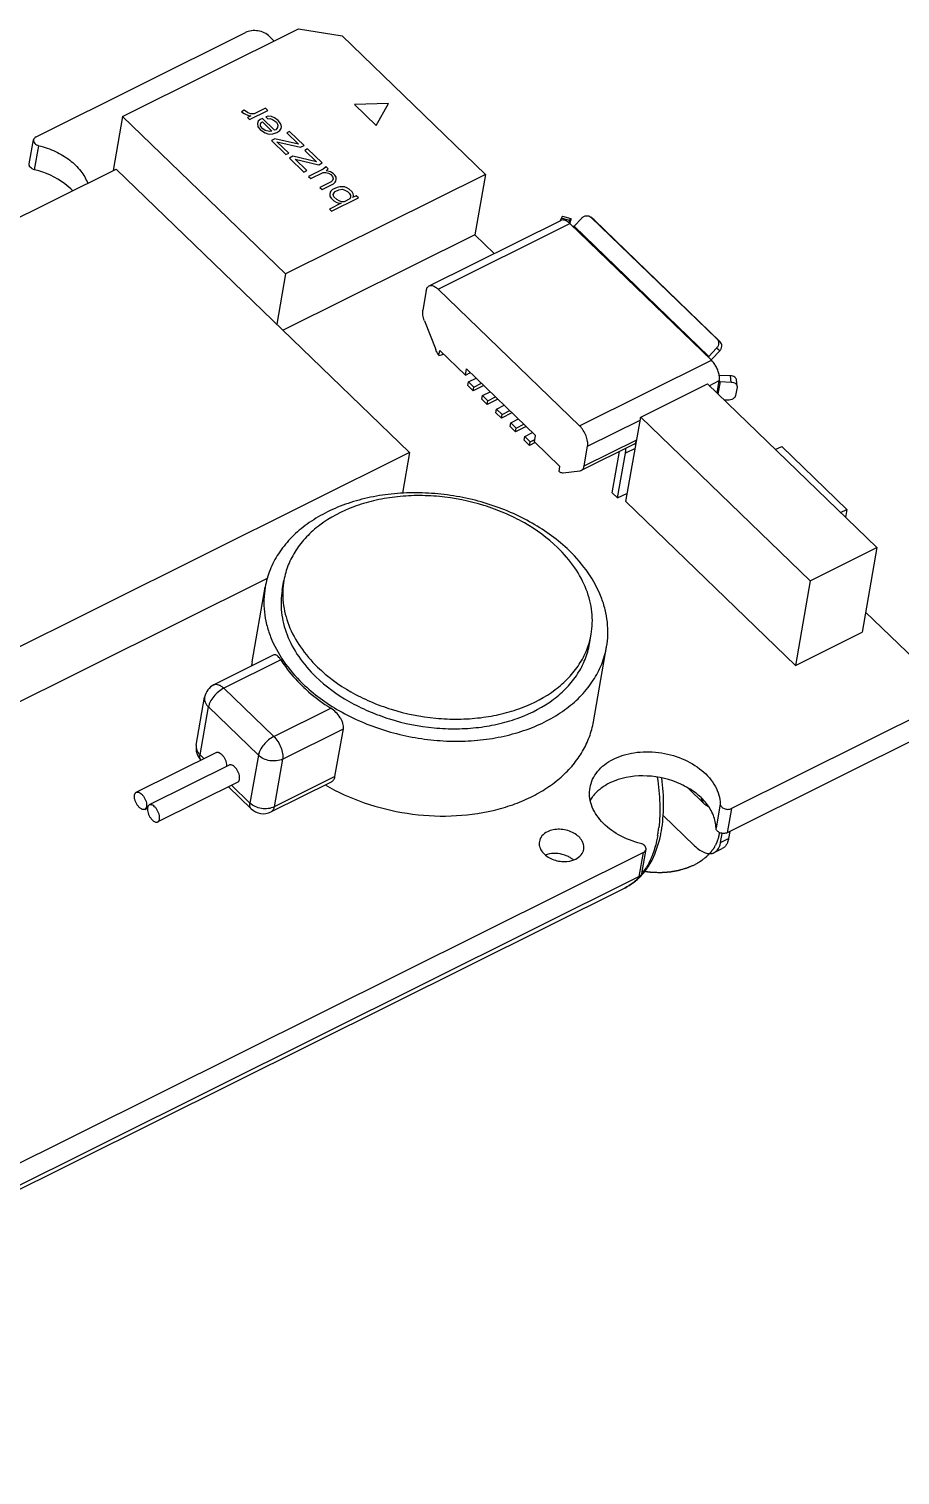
# Model space of a CAD drawing. Extents: x 0 to 297, y 0 to 210.
# Drawn here: x 262 to 279.59, y 71.21 to 100.44 of the extents above; entities that cross this region are included whole.
import ezdxf

# ---------------------------------------------------------------- set-up
doc = ezdxf.new("R2010")
doc.units = 0
doc.header["$LTSCALE"] = 16.335
doc.layers.get('0').update_dxf_attribs({"linetype": 'CONTINUOUS'})
doc.layers.add('02___PRT_ALL_AXES', color=7, linetype='CONTINUOUS')
doc.layers.add('06___PRT_ALL_SURFS', color=7, linetype='CONTINUOUS')

msp = doc.modelspace()

# ---------------------------------------------------------------- linework, layer by layer
at = {"color": 7, "linetype": 'CONTINUOUS'}
for p, q in [((262.139, 98.256), (266.367, 100.363)), ((263.886, 98.665), (267.44, 100.436)), ((266.856, 100.285), (266.951, 100.192)), ((267.44, 100.436), (268.32, 100.296)), ((268.32, 100.296), (271.217, 97.496)), ((263.886, 98.665), (263.695, 97.573)), ((267.178, 95.484), (263.886, 98.665)), ((262.003, 97.708), (262.089, 98.196)), ((262.111, 97.589), (262.196, 98.077)), ((249.218, 90.36), (263.759, 97.605)), ((263.759, 97.605), (269.684, 91.878)), ((271.217, 97.496), (267.178, 95.484)), ((271.217, 97.496), (271.004, 96.276)), ((270.079, 95.242), (272.739, 96.568)), ((270.258, 95.18), (272.918, 96.505)), ((272.729, 96.563), (272.75, 96.613)), ((272.917, 96.565), (272.75, 96.613)), ((272.771, 96.65), (272.939, 96.602)), ((272.917, 96.565), (272.899, 96.522)), ((275.78, 93.74), (272.918, 96.505)), ((272.926, 96.497), (272.937, 96.56)), ((273.162, 96.615), (273.005, 96.45)), ((273.005, 96.45), (275.727, 93.82)), ((273.343, 96.635), (273.346, 96.632)), ((273.343, 96.634), (273.407, 96.577)), ((273.41, 96.575), (273.346, 96.632)), ((275.892, 94.172), (273.346, 96.632)), ((273.41, 96.575), (273.407, 96.577)), ((273.41, 96.575), (275.956, 94.114)), ((271.004, 96.276), (267.13, 94.347)), ((271.004, 96.276), (271.395, 95.898)), ((267.178, 95.484), (267.001, 94.472)), ((270.022, 95.151), (269.952, 94.753)), ((273.119, 92.414), (270.258, 95.18)), ((269.983, 94.54), (270.211, 93.958)), ((275.892, 94.172), (275.956, 94.114)), ((270.277, 93.834), (270.296, 93.939)), ((270.81, 93.442), (270.296, 93.939)), ((275.727, 93.82), (275.883, 93.985)), ((275.947, 93.928), (275.79, 93.763)), ((275.947, 93.928), (275.883, 93.985)), ((270.81, 93.442), (270.832, 93.569)), ((272.228, 92.22), (270.832, 93.569)), ((273.119, 92.414), (275.78, 93.74)), ((270.81, 93.442), (270.912, 93.492)), ((270.858, 93.23), (270.871, 93.304)), ((270.968, 93.124), (270.858, 93.23)), ((270.871, 93.304), (271.027, 93.381)), ((270.98, 93.198), (270.871, 93.304)), ((271.182, 93.231), (270.968, 93.124)), ((270.98, 93.198), (271.136, 93.275)), ((274.352, 92.592), (275.698, 93.263)), ((275.698, 93.263), (279.122, 89.954)), ((275.735, 93.227), (275.939, 93.329)), ((275.894, 93.073), (275.939, 93.329)), ((275.954, 93.309), (275.91, 93.058)), ((276.165, 93.426), (275.942, 93.434)), ((275.954, 93.309), (276.178, 93.301)), ((276.178, 93.301), (276.165, 93.426)), ((276.3, 93.216), (276.288, 93.342)), ((270.968, 93.124), (270.98, 93.198)), ((271.143, 92.955), (271.156, 93.028)), ((271.253, 92.849), (271.143, 92.955)), ((271.156, 93.028), (271.312, 93.105)), ((271.266, 92.922), (271.156, 93.028)), ((271.467, 92.955), (271.253, 92.849)), ((271.266, 92.922), (271.422, 92.999)), ((276.114, 92.935), (276.035, 92.937)), ((276.299, 93.198), (276.269, 93.027)), ((271.253, 92.849), (271.266, 92.922)), ((271.429, 92.679), (271.441, 92.752)), ((271.538, 92.573), (271.429, 92.679)), ((271.441, 92.752), (271.597, 92.83)), ((271.551, 92.646), (271.441, 92.752)), ((271.752, 92.68), (271.538, 92.573)), ((271.538, 92.573), (271.551, 92.646)), ((271.551, 92.646), (271.707, 92.724)), ((271.714, 92.403), (271.727, 92.476)), ((271.824, 92.297), (271.714, 92.403)), ((271.727, 92.476), (271.882, 92.554)), ((271.836, 92.37), (271.727, 92.476)), ((272.038, 92.404), (271.824, 92.297)), ((271.824, 92.297), (271.836, 92.37)), ((271.836, 92.37), (271.992, 92.448)), ((273.278, 92.004), (274.341, 92.533)), ((274.053, 90.884), (274.352, 92.592)), ((274.352, 92.592), (277.775, 89.283)), ((271.999, 92.127), (272.012, 92.201)), ((272.109, 92.021), (271.999, 92.127)), ((272.012, 92.201), (272.168, 92.278)), ((272.122, 92.095), (272.012, 92.201)), ((272.109, 92.021), (272.122, 92.095)), ((272.222, 92.078), (272.109, 92.021)), ((272.122, 92.095), (272.214, 92.141)), ((272.206, 92.093), (272.228, 92.22)), ((272.721, 91.596), (272.206, 92.093)), ((273.209, 91.605), (274.272, 92.135)), ((269.684, 91.878), (255.143, 84.634)), ((269.684, 91.878), (269.54, 91.055)), ((274.22, 92.046), (273.152, 91.514)), ((273.209, 91.605), (273.278, 92.004)), ((273.777, 91.065), (273.922, 91.898)), ((273.886, 90.959), (274.044, 91.862)), ((274.241, 91.96), (274.044, 91.862)), ((277.071, 91.936), (277.2, 92.001)), ((277.2, 92.001), (278.517, 90.728)), ((272.702, 91.49), (272.721, 91.596)), ((272.787, 91.469), (273.123, 91.506)), ((273.886, 90.959), (273.777, 91.065)), ((273.886, 90.959), (274.083, 91.057)), ((277.476, 87.576), (274.053, 90.884)), ((278.388, 90.664), (278.517, 90.728)), ((278.517, 90.728), (278.489, 90.566)), ((277.775, 89.283), (279.122, 89.954)), ((279.122, 89.954), (278.823, 88.246)), ((266.809, 89.332), (254.93, 83.414)), ((277.775, 89.283), (277.476, 87.576)), ((278.894, 88.651), (280.463, 87.135)), ((277.476, 87.576), (278.823, 88.246)), ((266.945, 87.786), (265.733, 87.183)), ((267.081, 87.686), (265.932, 87.113)), ((265.932, 87.113), (266.941, 86.138)), ((265.375, 85.964), (265.544, 86.93)), ((265.451, 85.769), (265.62, 86.735)), ((265.62, 86.735), (266.629, 85.76)), ((266.941, 86.138), (268.091, 86.71)), ((280.413, 86.789), (276.185, 84.682)), ((267.118, 85.682), (268.346, 86.294)), ((268.177, 85.328), (268.346, 86.294)), ((280.327, 86.301), (276.099, 84.194)), ((265.531, 85.692), (265.451, 85.769)), ((266.629, 85.76), (266.46, 84.794)), ((267.118, 85.682), (266.949, 84.716)), ((266.486, 84.676), (266.025, 85.122)), ((266.46, 84.794), (266.088, 85.153)), ((268.097, 85.218), (266.885, 84.615)), ((268.177, 85.328), (266.949, 84.716)), ((275.296, 85.105), (275.646, 84.767)), ((275.958, 84.777), (275.873, 84.289)), ((274.806, 84.543), (275.44, 83.93)), ((276.185, 84.682), (276.099, 84.194)), ((275.965, 83.994), (275.997, 84.181)), ((276.152, 84.22), (276.126, 84.074)), ((275.838, 83.791), (275.999, 83.872)), ((275.965, 83.994), (276.126, 84.074)), ((274.408, 83.797), (236.601, 64.96)), ((274.323, 83.309), (274.408, 83.797)), ((274.373, 83.37), (274.459, 83.858)), ((274.323, 83.309), (236.516, 64.472))]:
    msp.add_line(p, q, dxfattribs=at)
at = {"color": 40, "linetype": 'CONTINUOUS'}
for p, q in [((266.346, 98.793), (266.289, 98.764)), ((266.412, 98.745), (266.346, 98.793)), ((266.453, 98.605), (266.82, 98.788)), ((266.774, 98.832), (266.545, 98.718)), ((266.82, 98.788), (266.774, 98.832)), ((269.257, 98.93), (268.571, 98.91)), ((268.571, 98.91), (269.01, 98.486)), ((269.01, 98.486), (269.257, 98.93)), ((266.289, 98.764), (266.346, 98.726)), ((266.346, 98.726), (266.385, 98.705)), ((266.385, 98.705), (266.435, 98.69)), ((266.476, 98.683), (266.408, 98.649)), ((266.408, 98.649), (266.453, 98.605)), ((266.472, 98.721), (266.412, 98.745)), ((266.435, 98.69), (266.476, 98.683)), ((266.545, 98.718), (266.472, 98.721)), ((266.627, 98.571), (266.609, 98.522)), ((266.609, 98.522), (266.62, 98.46)), ((266.664, 98.603), (266.627, 98.571)), ((266.71, 98.626), (266.664, 98.603)), ((266.671, 98.512), (266.687, 98.547)), ((266.675, 98.474), (266.671, 98.512)), ((266.687, 98.547), (266.71, 98.559)), ((266.957, 98.387), (266.71, 98.626)), ((266.71, 98.559), (266.902, 98.373)), ((266.834, 98.674), (266.779, 98.66)), ((266.779, 98.66), (266.824, 98.616)), ((266.824, 98.616), (266.868, 98.624)), ((266.895, 98.664), (266.834, 98.674)), ((266.868, 98.624), (266.918, 98.609)), ((266.955, 98.641), (266.895, 98.664)), ((266.918, 98.609), (266.994, 98.553)), ((267.03, 98.584), (266.955, 98.641)), ((266.994, 98.553), (267.019, 98.512)), ((267.019, 98.512), (267.026, 98.488)), ((267.026, 98.488), (267.019, 98.445)), ((267.074, 98.526), (267.03, 98.584)), ((267.09, 98.493), (267.074, 98.526)), ((267.094, 98.455), (267.09, 98.493)), ((266.62, 98.46), (266.664, 98.402)), ((266.664, 98.402), (266.73, 98.354)), ((266.719, 98.416), (266.675, 98.474)), ((266.767, 98.386), (266.719, 98.416)), ((266.73, 98.354), (266.769, 98.334)), ((266.796, 98.374), (266.767, 98.386)), ((266.769, 98.334), (266.819, 98.318)), ((266.858, 98.365), (266.796, 98.374)), ((266.819, 98.318), (266.86, 98.312)), ((266.89, 98.367), (266.858, 98.365)), ((266.86, 98.312), (266.925, 98.317)), ((266.902, 98.373), (266.89, 98.367)), ((266.961, 98.215), (266.892, 98.181)), ((266.925, 98.317), (267.002, 98.343)), ((266.98, 98.398), (266.957, 98.387)), ((267.439, 98.105), (266.961, 98.215)), ((267.005, 98.424), (266.98, 98.398)), ((267.002, 98.343), (267.062, 98.386)), ((267.019, 98.445), (267.005, 98.424)), ((267.062, 98.386), (267.09, 98.426)), ((267.09, 98.426), (267.094, 98.455)), ((267.259, 98.363), (267.202, 98.335)), ((267.202, 98.335), (267.439, 98.105)), ((267.552, 98.081), (267.259, 98.363)), ((266.892, 98.181), (267.185, 97.898)), ((267.004, 98.156), (267.483, 98.046)), ((267.242, 97.926), (267.004, 98.156)), ((267.185, 97.898), (267.242, 97.926)), ((267.483, 98.046), (267.552, 98.081)), ((267.625, 98.01), (267.567, 97.981)), ((267.567, 97.981), (267.805, 97.752)), ((267.917, 97.727), (267.625, 98.01)), ((267.327, 97.862), (267.258, 97.827)), ((267.258, 97.827), (267.551, 97.544)), ((267.805, 97.752), (267.327, 97.862)), ((267.37, 97.803), (267.849, 97.693)), ((267.608, 97.573), (267.37, 97.803)), ((267.94, 97.605), (267.642, 97.456)), ((267.849, 97.693), (267.917, 97.727)), ((267.977, 97.636), (267.94, 97.605)), ((267.991, 97.656), (267.977, 97.636)), ((268.036, 97.612), (267.991, 97.656)), ((267.997, 97.566), (268.036, 97.612)), ((267.551, 97.544), (267.608, 97.573)), ((267.642, 97.456), (267.688, 97.412)), ((267.688, 97.412), (267.94, 97.537)), ((268.1, 97.349), (267.871, 97.235)), ((267.94, 97.537), (267.993, 97.537)), ((267.993, 97.537), (268.043, 97.522)), ((268.059, 97.557), (267.997, 97.566)), ((268.043, 97.522), (268.091, 97.492)), ((268.089, 97.545), (268.059, 97.557)), ((268.137, 97.515), (268.089, 97.545)), ((268.091, 97.492), (268.128, 97.457)), ((268.125, 97.375), (268.1, 97.349)), ((268.141, 97.41), (268.125, 97.375)), ((268.128, 97.457), (268.141, 97.41)), ((268.173, 97.48), (268.137, 97.515)), ((268.146, 97.305), (268.182, 97.337)), ((268.199, 97.439), (268.173, 97.48)), ((268.182, 97.337), (268.196, 97.357)), ((268.196, 97.357), (268.203, 97.401)), ((268.203, 97.401), (268.199, 97.439)), ((267.871, 97.235), (267.916, 97.191)), ((267.916, 97.191), (268.146, 97.305)), ((268.077, 97.137), (268.07, 97.093)), ((268.07, 97.093), (268.074, 97.055)), ((268.074, 97.055), (268.099, 97.014)), ((268.09, 97.157), (268.077, 97.137)), ((268.127, 97.189), (268.09, 97.157)), ((268.11, 96.752), (268.649, 97.02)), ((268.219, 97.234), (268.127, 97.189)), ((268.143, 97.09), (268.159, 97.124)), ((268.157, 97.043), (268.143, 97.09)), ((268.212, 96.99), (268.157, 97.043)), ((268.159, 97.124), (268.184, 97.15)), ((268.184, 97.15), (268.253, 97.185)), ((268.274, 97.248), (268.219, 97.234)), ((268.253, 97.185), (268.329, 97.195)), ((268.368, 97.242), (268.274, 97.248)), ((268.329, 97.195), (268.379, 97.18)), ((268.418, 97.227), (268.368, 97.242)), ((268.379, 97.18), (268.427, 97.151)), ((268.466, 97.197), (268.418, 97.227)), ((268.427, 97.151), (268.464, 97.115)), ((268.464, 97.115), (268.489, 97.074)), ((268.521, 97.144), (268.466, 97.197)), ((268.493, 97.036), (268.477, 97.002)), ((268.489, 97.074), (268.493, 97.036)), ((268.546, 97.103), (268.521, 97.144)), ((268.603, 97.064), (268.534, 97.03)), ((268.534, 97.03), (268.548, 97.05)), ((268.553, 97.079), (268.546, 97.103)), ((268.548, 97.05), (268.553, 97.079)), ((268.649, 97.02), (268.603, 97.064)), ((268.305, 96.916), (268.065, 96.796)), ((268.065, 96.796), (268.11, 96.752)), ((268.099, 97.014), (268.154, 96.961)), ((268.154, 96.961), (268.202, 96.932)), ((268.202, 96.932), (268.232, 96.92)), ((268.26, 96.96), (268.212, 96.99)), ((268.232, 96.92), (268.273, 96.913)), ((268.31, 96.945), (268.26, 96.96)), ((268.273, 96.913), (268.305, 96.916)), ((268.363, 96.944), (268.31, 96.945)), ((268.477, 97.002), (268.363, 96.944))]:
    msp.add_line(p, q, dxfattribs=at)
at = {"color": 5, "linetype": 'CONTINUOUS'}
msp.add_line((261.996, 97.664), (262.011, 97.661), dxfattribs=at)
at = {"color": 7, "linetype": 'CONTINUOUS'}
for centre, radius, start, end in [((275.48, 94.058), 0.428, 313.2254, 316.4637), ((275.932, 93.148), 0.286, 87.9464, 88.8376), ((274.023, 92.581), 0.327, 0.4811, 1.433), ((265.889, 86.87), 0.35, 116.4837, 170.0634), ((265.72, 85.903), 0.35, 170.0745, 224.0018), ((274.111, 84.342), 0.935, 127.3552, 133.3605), ((274.053, 84.403), 0.851, 133.3743, 139.769), ((266.729, 84.928), 0.35, 225.977, 296.4821), ((272.072, 84.596), 2.662, 350.0894, 352.2467), ((271.923, 84.617), 2.813, 352.2432, 353.3452), ((272.312, 84.659), 2.496, 347.6855, 350.0884), ((274.389, 83.87), 0.0702, 350.1758, 0.7135), ((272.688, 83.278), 0.478, 49.801, 54.8101), ((273.521, 84.033), 1.087, 312.0039, 317.9923), ((273.432, 84.11), 1.204, 321.0885, 323.6823), ((273.344, 84.173), 1.313, 323.7472, 329.0258), ((273.342, 84.262), 1.384, 322.0344, 326.7597), ((273.525, 84.086), 1.129, 296.5205, 306.9477), ((273.502, 84.116), 1.167, 306.949, 312.1205)]:
    msp.add_arc(centre, radius, start, end, dxfattribs=at)
msp.add_ellipse((270.873, 94.228), major_axis=(1.744, 0.592), ratio=0.10634, start_param=-1.955384, end_param=-1.896438, dxfattribs=at)
for points, knots in [([(266.856, 100.285), (266.794, 100.345), (266.626, 100.418), (266.443, 100.401), (266.367, 100.363)], [0, 0, 0, 0, 0.502059, 1, 1, 1, 1]), ([(262.089, 98.196), (262.087, 98.183), (262.089, 98.156), (262.113, 98.121), (262.15, 98.093), (262.18, 98.081), (262.196, 98.077)], [0, 0, 0, 0, 0.211209, 0.445865, 0.711855, 1, 1, 1, 1]), ([(262.139, 98.256), (262.126, 98.25), (262.103, 98.234), (262.091, 98.208), (262.089, 98.196)], [0, 0, 0, 0, 0.527565, 1, 1, 1, 1]), ([(262.196, 98.077), (262.311, 98.049), (262.531, 97.972), (262.821, 97.799), (263.047, 97.581), (263.149, 97.406), (263.182, 97.318)], [0, 0, 0, 0, 0.275091, 0.537197, 0.77951, 1, 1, 1, 1]), ([(262.111, 97.589), (262.095, 97.593), (262.064, 97.605), (262.027, 97.633), (262.004, 97.668), (262.001, 97.696), (262.003, 97.708)], [0, 0, 0, 0, 0.288145, 0.554135, 0.788791, 1, 1, 1, 1]), ([(262.879, 97.167), (262.831, 97.217), (262.609, 97.412), (262.329, 97.535), (262.111, 97.589)], [0, 0, 0, 0, 0.235554, 1, 1, 1, 1]), ([(272.918, 96.505), (272.903, 96.52), (272.873, 96.545), (272.825, 96.57), (272.78, 96.58), (272.751, 96.574), (272.739, 96.568)], [0, 0, 0, 0, 0.310583, 0.577754, 0.802762, 1, 1, 1, 1]), ([(272.771, 96.65), (272.77, 96.651), (272.766, 96.647), (272.762, 96.64), (272.756, 96.628), (272.752, 96.619), (272.75, 96.613)], [0, 0, 0, 0, 0.091444, 0.287076, 0.593159, 1, 1, 1, 1]), ([(272.917, 96.565), (272.919, 96.571), (272.923, 96.58), (272.929, 96.592), (272.933, 96.599), (272.937, 96.603), (272.939, 96.602)], [0, 0, 0, 0, 0.406841, 0.712924, 0.908556, 1, 1, 1, 1]), ([(272.939, 96.602), (272.94, 96.602), (272.941, 96.597), (272.941, 96.589), (272.94, 96.576), (272.938, 96.566), (272.937, 96.56)], [0, 0, 0, 0, 0.091816, 0.287314, 0.593165, 1, 1, 1, 1]), ([(273.005, 96.45), (273.004, 96.449), (272.999, 96.444), (272.993, 96.44), (272.988, 96.437)], [0, 0, 0, 0, 0.262103, 1, 1, 1, 1]), ([(273.162, 96.615), (273.174, 96.628), (273.203, 96.65), (273.252, 96.665), (273.303, 96.661), (273.332, 96.645), (273.343, 96.635)], [0, 0, 0, 0, 0.265593, 0.522047, 0.765668, 1, 1, 1, 1]), ([(270.022, 95.151), (270.023, 95.162), (270.028, 95.181), (270.041, 95.208), (270.057, 95.229), (270.071, 95.238), (270.079, 95.242)], [0, 0, 0, 0, 0.287169, 0.545228, 0.779344, 1, 1, 1, 1]), ([(270.079, 95.242), (270.09, 95.248), (270.119, 95.254), (270.165, 95.245), (270.213, 95.219), (270.243, 95.194), (270.258, 95.18)], [0, 0, 0, 0, 0.197245, 0.422214, 0.689434, 1, 1, 1, 1]), ([(269.983, 94.54), (269.969, 94.576), (269.953, 94.632), (269.947, 94.704), (269.949, 94.737), (269.952, 94.753)], [0, 0, 0, 0, 0.541341, 0.78369, 1, 1, 1, 1]), ([(275.892, 94.172), (275.903, 94.16), (275.922, 94.132), (275.929, 94.081), (275.916, 94.029), (275.896, 93.998), (275.883, 93.985)], [0, 0, 0, 0, 0.233849, 0.477845, 0.734782, 1, 1, 1, 1]), ([(275.947, 93.928), (275.959, 93.941), (275.98, 93.971), (275.993, 94.023), (275.986, 94.075), (275.967, 94.103), (275.956, 94.114)], [0, 0, 0, 0, 0.265218, 0.522155, 0.766151, 1, 1, 1, 1]), ([(270.277, 93.834), (270.271, 93.843), (270.245, 93.883), (270.224, 93.925), (270.211, 93.958)], [0, 0, 0, 0, 0.247173, 1, 1, 1, 1]), ([(275.71, 93.807), (275.711, 93.808), (275.717, 93.812), (275.723, 93.816), (275.727, 93.82)], [0, 0, 0, 0, 0.234032, 1, 1, 1, 1]), ([(275.938, 93.434), (275.933, 93.462), (275.918, 93.519), (275.883, 93.6), (275.837, 93.676), (275.8, 93.72), (275.78, 93.74)], [0, 0, 0, 0, 0.244437, 0.502963, 0.759927, 1, 1, 1, 1]), ([(275.954, 93.309), (275.952, 93.309), (275.946, 93.308), (275.939, 93.307), (275.935, 93.305)], [0, 0, 0, 0, 0.263374, 1, 1, 1, 1]), ([(275.939, 93.329), (275.94, 93.337), (275.944, 93.372), (275.942, 93.407), (275.938, 93.434)], [0, 0, 0, 0, 0.22784, 1, 1, 1, 1]), ([(276.288, 93.342), (276.287, 93.353), (276.278, 93.376), (276.25, 93.403), (276.211, 93.421), (276.181, 93.425), (276.165, 93.426)], [0, 0, 0, 0, 0.21144, 0.445369, 0.710217, 1, 1, 1, 1]), ([(276.178, 93.301), (276.193, 93.3), (276.223, 93.295), (276.262, 93.278), (276.29, 93.251), (276.299, 93.228), (276.3, 93.217)], [0, 0, 0, 0, 0.289783, 0.554631, 0.78856, 1, 1, 1, 1]), ([(276.269, 93.027), (276.267, 93.014), (276.253, 92.986), (276.216, 92.956), (276.168, 92.938), (276.132, 92.934), (276.114, 92.935)], [0, 0, 0, 0, 0.209161, 0.450122, 0.71945, 1, 1, 1, 1]), ([(273.278, 92.004), (273.284, 92.036), (273.281, 92.109), (273.251, 92.218), (273.197, 92.324), (273.147, 92.387), (273.119, 92.414)], [0, 0, 0, 0, 0.217306, 0.474423, 0.745358, 1, 1, 1, 1]), ([(274.22, 92.046), (274.23, 92.051), (274.248, 92.066), (274.26, 92.086), (274.265, 92.098)], [0, 0, 0, 0, 0.475254, 1, 1, 1, 1]), ([(274.044, 91.862), (274.046, 91.869), (274.05, 91.902), (274.049, 91.935), (274.047, 91.96)], [0, 0, 0, 0, 0.231695, 1, 1, 1, 1]), ([(272.702, 91.49), (272.709, 91.486), (272.736, 91.473), (272.766, 91.467), (272.787, 91.469)], [0, 0, 0, 0, 0.28208, 1, 1, 1, 1]), ([(273.123, 91.506), (273.125, 91.506), (273.135, 91.508), (273.145, 91.511), (273.152, 91.514)], [0, 0, 0, 0, 0.255199, 1, 1, 1, 1]), ([(273.152, 91.514), (273.159, 91.518), (273.173, 91.528), (273.19, 91.549), (273.202, 91.575), (273.207, 91.595), (273.209, 91.605)], [0, 0, 0, 0, 0.220772, 0.454859, 0.712891, 1, 1, 1, 1]), ([(267.112, 89.096), (267.099, 89.022), (267.084, 88.872), (267.093, 88.644), (267.134, 88.415), (267.232, 88.107), (267.436, 87.731), (267.663, 87.469), (267.791, 87.345)], [0, 0, 0, 0, 0.115052, 0.231259, 0.349698, 0.471298, 0.726272, 1, 1, 1, 1]), ([(267.791, 87.345), (267.992, 87.152), (268.341, 86.898), (268.857, 86.641), (269.424, 86.432), (270.025, 86.312), (270.631, 86.286), (271.077, 86.314), (271.504, 86.39), (272.026, 86.547), (272.493, 86.791), (272.866, 87.12), (273.083, 87.392), (273.238, 87.69), (273.299, 87.903), (273.318, 88.009)], [0, 0, 0, 0, 0.127729, 0.195229, 0.264324, 0.40432, 0.473931, 0.54226, 0.608666, 0.672619, 0.791588, 0.846819, 0.899496, 0.950261, 1, 1, 1, 1]), ([(267.081, 87.686), (267.07, 87.704), (267.047, 87.735), (267.016, 87.768), (266.991, 87.784), (266.975, 87.79), (266.959, 87.792), (266.949, 87.789), (266.945, 87.786)], [0, 0, 0, 0, 0.351096, 0.629098, 0.740532, 0.835777, 0.91962, 1, 1, 1, 1]), ([(267.081, 87.686), (267.111, 87.64), (267.239, 87.453), (267.39, 87.282), (267.514, 87.162)], [0, 0, 0, 0, 0.242624, 1, 1, 1, 1]), ([(265.932, 87.113), (265.894, 87.095), (265.82, 87.045), (265.727, 86.952), (265.665, 86.861), (265.633, 86.788), (265.623, 86.752), (265.62, 86.735)], [0, 0, 0, 0, 0.252414, 0.523175, 0.781293, 0.896951, 1, 1, 1, 1]), ([(265.733, 87.183), (265.739, 87.186), (265.753, 87.191), (265.785, 87.195), (265.829, 87.185), (265.882, 87.157), (265.915, 87.129), (265.932, 87.113)], [0, 0, 0, 0, 0.097212, 0.198263, 0.422958, 0.689841, 1, 1, 1, 1]), ([(267.514, 87.162), (267.556, 87.121), (267.737, 86.956), (267.935, 86.81), (268.091, 86.71)], [0, 0, 0, 0, 0.243649, 1, 1, 1, 1]), ([(265.544, 86.93), (265.541, 86.913), (265.54, 86.879), (265.554, 86.828), (265.58, 86.778), (265.605, 86.749), (265.62, 86.735)], [0, 0, 0, 0, 0.230949, 0.470686, 0.726061, 1, 1, 1, 1]), ([(268.346, 86.294), (268.352, 86.329), (268.345, 86.388), (268.317, 86.461), (268.273, 86.539), (268.2, 86.628), (268.129, 86.686), (268.091, 86.71)], [0, 0, 0, 0, 0.21166, 0.333013, 0.462344, 0.733421, 1, 1, 1, 1]), ([(265.375, 85.964), (265.372, 85.947), (265.371, 85.913), (265.384, 85.861), (265.411, 85.812), (265.436, 85.783), (265.451, 85.769)], [0, 0, 0, 0, 0.230948, 0.470688, 0.726064, 1, 1, 1, 1]), ([(266.941, 86.138), (266.903, 86.119), (266.83, 86.069), (266.737, 85.976), (266.675, 85.886), (266.642, 85.812), (266.632, 85.777), (266.629, 85.76)], [0, 0, 0, 0, 0.252414, 0.523175, 0.781293, 0.896951, 1, 1, 1, 1]), ([(266.941, 86.138), (266.972, 86.108), (267.027, 86.038), (267.087, 85.92), (267.117, 85.815), (267.124, 85.736), (267.121, 85.699), (267.118, 85.682)], [0, 0, 0, 0, 0.254473, 0.525227, 0.782174, 0.897245, 1, 1, 1, 1]), ([(265.469, 85.661), (265.464, 85.667), (265.455, 85.682), (265.448, 85.708), (265.446, 85.738), (265.449, 85.759), (265.451, 85.769)], [0, 0, 0, 0, 0.21679, 0.451172, 0.71114, 1, 1, 1, 1]), ([(265.779, 85.815), (265.783, 85.817), (265.794, 85.821), (265.811, 85.821), (265.828, 85.817), (265.855, 85.805), (265.887, 85.78), (265.923, 85.739), (265.953, 85.69), (265.975, 85.636), (265.987, 85.583), (265.988, 85.549), (265.986, 85.533)], [0, 0, 0, 0, 0.039168, 0.080834, 0.126893, 0.178396, 0.298183, 0.437174, 0.587088, 0.737537, 0.878008, 1, 1, 1, 1]), ([(267.118, 85.682), (267.081, 85.663), (266.995, 85.64), (266.862, 85.643), (266.734, 85.682), (266.66, 85.73), (266.629, 85.76)], [0, 0, 0, 0, 0.239311, 0.498029, 0.75784, 1, 1, 1, 1]), ([(273.328, 85.105), (273.338, 85.163), (273.375, 85.279), (273.512, 85.494), (273.796, 85.706), (274.23, 85.834), (274.713, 85.836), (275.187, 85.713), (275.59, 85.481), (275.834, 85.205), (275.937, 84.961), (275.957, 84.837), (275.958, 84.777)], [0, 0, 0, 0, 0.051314, 0.104341, 0.219677, 0.350437, 0.492055, 0.635532, 0.77119, 0.892348, 0.947585, 1, 1, 1, 1]), ([(266.249, 85.272), (266.251, 85.287), (266.252, 85.322), (266.24, 85.376), (266.219, 85.431), (266.189, 85.481), (266.153, 85.524), (266.12, 85.55), (266.093, 85.562), (266.075, 85.566), (266.057, 85.566), (266.047, 85.563), (266.042, 85.561)], [0, 0, 0, 0, 0.119128, 0.258057, 0.408293, 0.559017, 0.69934, 0.820439, 0.872445, 0.918855, 0.960724, 1, 1, 1, 1]), ([(275.873, 84.289), (275.871, 84.376), (275.831, 84.557), (275.681, 84.804), (275.453, 85.018), (275.062, 85.246), (274.495, 85.382), (274.026, 85.32), (273.817, 85.238)], [0, 0, 0, 0, 0.10155, 0.211882, 0.332978, 0.463711, 0.738131, 1, 1, 1, 1]), ([(266.214, 85.216), (266.218, 85.218), (266.227, 85.224), (266.237, 85.237), (266.245, 85.253), (266.248, 85.265), (266.249, 85.272)], [0, 0, 0, 0, 0.22064, 0.454794, 0.712927, 1, 1, 1, 1]), ([(268.097, 85.218), (268.107, 85.223), (268.127, 85.236), (268.151, 85.261), (268.168, 85.292), (268.175, 85.316), (268.177, 85.328)], [0, 0, 0, 0, 0.246941, 0.490812, 0.739412, 1, 1, 1, 1]), ([(274.351, 83.976), (274.196, 84.015), (273.906, 84.126), (273.554, 84.393), (273.366, 84.685), (273.313, 84.929), (273.318, 85.048), (273.328, 85.105)], [0, 0, 0, 0, 0.287845, 0.55311, 0.787459, 0.895421, 1, 1, 1, 1]), ([(273.817, 85.238), (273.792, 85.228), (273.696, 85.186), (273.605, 85.132), (273.543, 85.085)], [0, 0, 0, 0, 0.259348, 1, 1, 1, 1]), ([(274.687, 85.317), (274.714, 85.14), (274.747, 84.797), (274.736, 84.453), (274.717, 84.291)], [0, 0, 0, 0, 0.523517, 1, 1, 1, 1]), ([(274.77, 84.229), (274.799, 84.397), (274.827, 84.756), (274.802, 85.115), (274.778, 85.301)], [0, 0, 0, 0, 0.476888, 1, 1, 1, 1]), ([(266.486, 84.676), (266.48, 84.682), (266.468, 84.698), (266.459, 84.726), (266.456, 84.759), (266.458, 84.782), (266.46, 84.794)], [0, 0, 0, 0, 0.216378, 0.448392, 0.707796, 1, 1, 1, 1]), ([(266.949, 84.716), (266.912, 84.697), (266.826, 84.674), (266.693, 84.677), (266.565, 84.715), (266.49, 84.764), (266.46, 84.794)], [0, 0, 0, 0, 0.239311, 0.498029, 0.75784, 1, 1, 1, 1]), ([(273.403, 84.953), (273.397, 84.945), (273.371, 84.913), (273.347, 84.879), (273.331, 84.852)], [0, 0, 0, 0, 0.253423, 1, 1, 1, 1]), ([(275.646, 84.767), (275.629, 84.783), (275.6, 84.823), (275.583, 84.87), (275.578, 84.895)], [0, 0, 0, 0, 0.482405, 1, 1, 1, 1]), ([(275.728, 84.716), (275.72, 84.719), (275.69, 84.731), (275.663, 84.75), (275.646, 84.767)], [0, 0, 0, 0, 0.258037, 1, 1, 1, 1]), ([(275.958, 84.777), (275.959, 84.758), (275.979, 84.715), (276.039, 84.676), (276.112, 84.661), (276.163, 84.671), (276.185, 84.682)], [0, 0, 0, 0, 0.211067, 0.465107, 0.74151, 1, 1, 1, 1]), ([(266.949, 84.716), (266.947, 84.704), (266.941, 84.682), (266.928, 84.653), (266.909, 84.63), (266.894, 84.619), (266.885, 84.615)], [0, 0, 0, 0, 0.287178, 0.545233, 0.779342, 1, 1, 1, 1]), ([(272.468, 84.212), (272.427, 84.192), (272.353, 84.139), (272.312, 84.056), (272.305, 84.015)], [0, 0, 0, 0, 0.527869, 1, 1, 1, 1]), ([(273.201, 83.858), (273.207, 83.89), (273.204, 83.958), (273.158, 84.055), (273.078, 84.14), (272.934, 84.23), (272.72, 84.28), (272.543, 84.25), (272.468, 84.212)], [0, 0, 0, 0, 0.100581, 0.208945, 0.329114, 0.460578, 0.738578, 1, 1, 1, 1]), ([(276.099, 84.194), (276.078, 84.183), (276.027, 84.174), (275.953, 84.188), (275.893, 84.227), (275.873, 84.27), (275.873, 84.289)], [0, 0, 0, 0, 0.25849, 0.534893, 0.788933, 1, 1, 1, 1]), ([(272.305, 84.015), (272.3, 83.984), (272.303, 83.915), (272.348, 83.818), (272.428, 83.733), (272.573, 83.643), (272.787, 83.593), (272.964, 83.624), (273.039, 83.661)], [0, 0, 0, 0, 0.100581, 0.208945, 0.329114, 0.460578, 0.738578, 1, 1, 1, 1]), ([(274.46, 83.871), (274.459, 83.894), (274.43, 83.946), (274.379, 83.969), (274.351, 83.976)], [0, 0, 0, 0, 0.447915, 1, 1, 1, 1]), ([(274.5, 83.503), (274.529, 83.548), (274.642, 83.743), (274.713, 83.959), (274.75, 84.126)], [0, 0, 0, 0, 0.237741, 1, 1, 1, 1]), ([(274.695, 84.138), (274.688, 84.101), (274.661, 83.962), (274.62, 83.825), (274.582, 83.727)], [0, 0, 0, 0, 0.261752, 1, 1, 1, 1]), ([(275.44, 83.93), (275.473, 83.898), (275.54, 83.843), (275.646, 83.786), (275.748, 83.765), (275.812, 83.778), (275.838, 83.791)], [0, 0, 0, 0, 0.310566, 0.577786, 0.802755, 1, 1, 1, 1]), ([(275.838, 83.791), (275.866, 83.805), (275.919, 83.853), (275.946, 83.917), (275.955, 83.952)], [0, 0, 0, 0, 0.463104, 1, 1, 1, 1]), ([(275.955, 83.952), (275.956, 83.956), (275.96, 83.969), (275.963, 83.983), (275.965, 83.994)], [0, 0, 0, 0, 0.244414, 1, 1, 1, 1]), ([(276.126, 84.074), (276.122, 84.051), (276.111, 84.007), (276.084, 83.948), (276.047, 83.902), (276.016, 83.88), (275.999, 83.872)], [0, 0, 0, 0, 0.287169, 0.545228, 0.779344, 1, 1, 1, 1]), ([(272.876, 83.718), (272.841, 83.734), (272.696, 83.784), (272.532, 83.782), (272.425, 83.743)], [0, 0, 0, 0, 0.256055, 1, 1, 1, 1]), ([(272.963, 83.668), (272.956, 83.673), (272.929, 83.692), (272.899, 83.708), (272.876, 83.718)], [0, 0, 0, 0, 0.245016, 1, 1, 1, 1]), ([(273.039, 83.661), (273.08, 83.682), (273.153, 83.734), (273.194, 83.817), (273.201, 83.858)], [0, 0, 0, 0, 0.527869, 1, 1, 1, 1]), ([(274.408, 83.797), (274.421, 83.803), (274.444, 83.82), (274.456, 83.845), (274.459, 83.858)], [0, 0, 0, 0, 0.527565, 1, 1, 1, 1]), ([(274.582, 83.727), (274.574, 83.707), (274.541, 83.628), (274.502, 83.551), (274.469, 83.497)], [0, 0, 0, 0, 0.257865, 1, 1, 1, 1]), ([(274.285, 83.251), (274.298, 83.263), (274.351, 83.313), (274.399, 83.367), (274.433, 83.411)], [0, 0, 0, 0, 0.247554, 1, 1, 1, 1]), ([(274.373, 83.37), (274.371, 83.357), (274.358, 83.332), (274.336, 83.315), (274.323, 83.309)], [0, 0, 0, 0, 0.472435, 1, 1, 1, 1]), ([(274.248, 83.225), (274.232, 83.21), (274.164, 83.153), (274.089, 83.105), (274.029, 83.076)], [0, 0, 0, 0, 0.253267, 1, 1, 1, 1])]:
    msp.add_open_spline(points, degree=3, knots=knots, dxfattribs=at)
msp.add_open_spline([(276.3, 93.217), (276.301, 93.21), (276.3, 93.204), (276.299, 93.198)], degree=3, dxfattribs=at)
at = {"color": 5, "linetype": 'CONTINUOUS'}
for points, knots in [([(275.939, 84.201), (275.939, 84.196), (275.938, 84.191), (275.937, 84.184), (275.937, 84.18), (275.936, 84.175), (275.935, 84.168), (275.934, 84.162), (275.933, 84.156), (275.932, 84.149), (275.931, 84.143), (275.93, 84.136), (275.929, 84.13), (275.928, 84.125), (275.927, 84.121), (275.926, 84.118), (275.926, 84.116), (275.926, 84.115), (275.925, 84.114), (275.925, 84.112), (275.924, 84.11), (275.924, 84.107), (275.922, 84.102), (275.922, 84.099), (275.921, 84.096)], [0, 0, 0, 0, 0.125, 0.15625, 0.1875, 0.25, 0.3125, 0.375, 0.4375, 0.5, 0.5625, 0.625, 0.6875, 0.75, 0.78125, 0.8125, 0.828125, 0.835938, 0.84375, 0.859375, 0.875, 0.90625, 0.9375, 1, 1, 1, 1]), ([(275.921, 84.096), (275.919, 84.09), (275.914, 84.076), (275.907, 84.056), (275.902, 84.039), (275.897, 84.025), (275.893, 84.015), (275.891, 84.006), (275.888, 84), (275.887, 83.995), (275.886, 83.992), (275.885, 83.99), (275.884, 83.988), (275.884, 83.988), (275.884, 83.987), (275.883, 83.986), (275.882, 83.984), (275.881, 83.982), (275.879, 83.979), (275.877, 83.975), (275.875, 83.97), (275.871, 83.963), (275.865, 83.951), (275.856, 83.935), (275.847, 83.918), (275.841, 83.906), (275.838, 83.9), (275.835, 83.895), (275.833, 83.891), (275.831, 83.887), (275.83, 83.885), (275.829, 83.884), (275.828, 83.883), (275.828, 83.882), (275.827, 83.881), (275.826, 83.88), (275.825, 83.878), (275.823, 83.875), (275.82, 83.871), (275.815, 83.865), (275.809, 83.857), (275.802, 83.848), (275.795, 83.838), (275.788, 83.829), (275.781, 83.82), (275.774, 83.81), (275.769, 83.803), (275.764, 83.796), (275.761, 83.793), (275.759, 83.789), (275.757, 83.787), (275.755, 83.785), (275.754, 83.784), (275.754, 83.783), (275.753, 83.783), (275.753, 83.782), (275.752, 83.781), (275.751, 83.78), (275.749, 83.778), (275.747, 83.776), (275.744, 83.773), (275.741, 83.77), (275.735, 83.764), (275.728, 83.757), (275.719, 83.749), (275.711, 83.74), (275.702, 83.732), (275.694, 83.723), (275.685, 83.715), (275.678, 83.708), (275.672, 83.702), (275.669, 83.698), (275.666, 83.695), (275.664, 83.694), (275.663, 83.692), (275.662, 83.692), (275.661, 83.691), (275.66, 83.69), (275.658, 83.689), (275.656, 83.688), (275.653, 83.685), (275.649, 83.682), (275.644, 83.678), (275.637, 83.673), (275.625, 83.664), (275.609, 83.652), (275.592, 83.639), (275.58, 83.63), (275.574, 83.625), (275.569, 83.621), (275.565, 83.618), (275.561, 83.616), (275.559, 83.614), (275.557, 83.613), (275.556, 83.612), (275.556, 83.611), (275.555, 83.611), (275.553, 83.61), (275.55, 83.608), (275.547, 83.606), (275.542, 83.603), (275.534, 83.599), (275.524, 83.593), (275.512, 83.587), (275.497, 83.578), (275.477, 83.566), (275.454, 83.553), (275.438, 83.544), (275.431, 83.539)], [0, 0, 0, 0, 0.03125, 0.0625, 0.09375, 0.109375, 0.125, 0.140625, 0.148438, 0.15625, 0.160156, 0.164062, 0.166016, 0.166992, 0.167969, 0.169922, 0.171875, 0.175781, 0.179688, 0.1875, 0.195312, 0.203125, 0.21875, 0.25, 0.28125, 0.296875, 0.304688, 0.3125, 0.320312, 0.324219, 0.328125, 0.330078, 0.332031, 0.333008, 0.333984, 0.335938, 0.339844, 0.34375, 0.351562, 0.359375, 0.375, 0.390625, 0.40625, 0.421875, 0.4375, 0.453125, 0.46875, 0.476562, 0.484375, 0.488281, 0.492188, 0.496094, 0.498047, 0.499023, 0.5, 0.500977, 0.501953, 0.503906, 0.507812, 0.511719, 0.515625, 0.523438, 0.53125, 0.546875, 0.5625, 0.578125, 0.59375, 0.609375, 0.625, 0.640625, 0.648438, 0.65625, 0.660156, 0.664062, 0.666016, 0.666992, 0.667969, 0.669922, 0.671875, 0.675781, 0.679688, 0.6875, 0.695312, 0.703125, 0.71875, 0.75, 0.78125, 0.796875, 0.804688, 0.8125, 0.820312, 0.824219, 0.828125, 0.830078, 0.832031, 0.833008, 0.833984, 0.835938, 0.839844, 0.84375, 0.851562, 0.859375, 0.875, 0.890625, 0.90625, 0.9375, 0.96875, 1, 1, 1, 1]), ([(275.431, 83.539), (275.421, 83.535), (275.402, 83.528), (275.379, 83.518), (275.36, 83.51), (275.346, 83.504), (275.332, 83.498), (275.318, 83.492), (275.306, 83.487), (275.297, 83.483), (275.291, 83.48), (275.286, 83.478), (275.283, 83.477), (275.281, 83.476), (275.28, 83.476), (275.279, 83.475), (275.277, 83.475), (275.275, 83.474), (275.271, 83.473), (275.266, 83.472), (275.26, 83.47), (275.252, 83.468), (275.241, 83.465), (275.223, 83.459), (275.197, 83.452), (275.171, 83.444), (275.152, 83.439), (275.142, 83.436), (275.134, 83.433), (275.127, 83.432), (275.122, 83.43), (275.119, 83.429), (275.116, 83.428), (275.115, 83.428), (275.113, 83.427), (275.112, 83.427), (275.11, 83.427), (275.106, 83.426), (275.101, 83.425), (275.094, 83.424), (275.083, 83.422), (275.07, 83.42), (275.054, 83.417), (275.037, 83.414), (275.021, 83.411), (275.005, 83.409), (274.989, 83.406), (274.975, 83.403), (274.964, 83.401), (274.958, 83.4), (274.952, 83.399), (274.948, 83.399), (274.945, 83.398), (274.942, 83.398), (274.941, 83.397), (274.94, 83.397), (274.939, 83.397), (274.937, 83.397), (274.935, 83.397), (274.931, 83.397), (274.927, 83.396), (274.921, 83.396), (274.914, 83.395), (274.902, 83.395), (274.888, 83.394), (274.871, 83.392), (274.853, 83.391), (274.836, 83.39), (274.819, 83.389), (274.801, 83.388), (274.787, 83.387), (274.775, 83.386), (274.768, 83.385), (274.762, 83.385), (274.759, 83.385), (274.756, 83.384), (274.755, 83.384), (274.753, 83.384), (274.752, 83.384), (274.749, 83.385), (274.745, 83.385), (274.74, 83.385), (274.732, 83.385), (274.724, 83.385), (274.712, 83.386), (274.692, 83.386), (274.663, 83.387), (274.635, 83.388), (274.615, 83.388), (274.603, 83.389), (274.595, 83.389), (274.587, 83.389), (274.582, 83.389), (274.578, 83.389), (274.575, 83.39), (274.573, 83.39), (274.572, 83.39), (274.571, 83.39), (274.568, 83.39), (274.564, 83.391), (274.558, 83.391), (274.551, 83.392), (274.539, 83.394), (274.524, 83.396), (274.506, 83.398), (274.482, 83.401), (274.452, 83.405), (274.417, 83.409), (274.393, 83.412), (274.381, 83.414)], [0, 0, 0, 0, 0.03125, 0.0625, 0.078125, 0.09375, 0.109375, 0.125, 0.140625, 0.148438, 0.15625, 0.160156, 0.164062, 0.166016, 0.166992, 0.167969, 0.169922, 0.171875, 0.175781, 0.179688, 0.1875, 0.195312, 0.203125, 0.21875, 0.25, 0.28125, 0.296875, 0.304688, 0.3125, 0.320312, 0.324219, 0.328125, 0.330078, 0.332031, 0.333008, 0.333984, 0.335938, 0.339844, 0.34375, 0.351562, 0.359375, 0.375, 0.390625, 0.40625, 0.421875, 0.4375, 0.453125, 0.46875, 0.476562, 0.484375, 0.488281, 0.492188, 0.496094, 0.498047, 0.499023, 0.5, 0.500977, 0.501953, 0.503906, 0.507812, 0.511719, 0.515625, 0.523438, 0.53125, 0.546875, 0.5625, 0.578125, 0.59375, 0.609375, 0.625, 0.640625, 0.648438, 0.65625, 0.660156, 0.664062, 0.666016, 0.666992, 0.667969, 0.669922, 0.671875, 0.675781, 0.679688, 0.6875, 0.695312, 0.703125, 0.71875, 0.75, 0.78125, 0.796875, 0.804688, 0.8125, 0.820312, 0.824219, 0.828125, 0.830078, 0.832031, 0.833008, 0.833984, 0.835938, 0.839844, 0.84375, 0.851562, 0.859375, 0.875, 0.890625, 0.90625, 0.9375, 0.96875, 1, 1, 1, 1])]:
    msp.add_open_spline(points, degree=3, knots=knots, dxfattribs=at)
at = {"layer": '02___PRT_ALL_AXES', "color": 7, "linetype": 'CONTINUOUS'}
for p, q in [((266.502, 87.644), (266.767, 89.156)), ((267.112, 89.096), (267.146, 89.291)), ((273.318, 88.009), (273.352, 88.204)), ((273.398, 86.436), (273.662, 87.949)), ((274.029, 83.076), (261.109, 76.638))]:
    msp.add_line(p, q, dxfattribs=at)
msp.add_arc((268.226, 87.342), 1.749, 170.0682, 172.8244, dxfattribs=at)
for points, knots in [([(272.908, 89.894), (272.685, 90.109), (272.298, 90.391), (271.723, 90.677), (271.094, 90.909), (270.426, 91.042), (269.752, 91.071), (269.257, 91.04), (268.782, 90.956), (268.337, 90.822), (267.931, 90.639), (267.572, 90.412), (267.269, 90.145), (267.028, 89.842), (266.855, 89.511), (266.788, 89.275), (266.767, 89.156)], [0, 0, 0, 0, 0.127691, 0.19517, 0.264243, 0.404197, 0.473787, 0.542095, 0.60848, 0.672415, 0.733528, 0.791651, 0.846865, 0.899526, 0.950277, 1, 1, 1, 1]), ([(272.673, 89.955), (272.472, 90.149), (272.123, 90.403), (271.607, 90.659), (271.04, 90.868), (270.439, 90.988), (269.833, 91.014), (269.387, 90.986), (268.959, 90.911), (268.438, 90.754), (267.97, 90.509), (267.598, 90.181), (267.381, 89.908), (267.225, 89.611), (267.165, 89.398), (267.146, 89.291)], [0, 0, 0, 0, 0.127729, 0.195229, 0.264324, 0.40432, 0.473931, 0.54226, 0.608666, 0.672619, 0.791588, 0.846819, 0.899496, 0.950261, 1, 1, 1, 1]), ([(273.352, 88.205), (273.365, 88.278), (273.38, 88.429), (273.371, 88.657), (273.33, 88.886), (273.231, 89.194), (273.027, 89.569), (272.801, 89.832), (272.673, 89.955)], [0, 0, 0, 0, 0.115052, 0.231259, 0.349698, 0.471298, 0.726272, 1, 1, 1, 1]), ([(273.662, 87.949), (273.677, 88.031), (273.694, 88.198), (273.684, 88.452), (273.638, 88.706), (273.529, 89.048), (273.302, 89.465), (273.05, 89.757), (272.908, 89.894)], [0, 0, 0, 0, 0.115052, 0.231259, 0.349698, 0.471298, 0.726272, 1, 1, 1, 1]), ([(266.767, 89.156), (266.753, 89.074), (266.736, 88.907), (266.746, 88.654), (266.792, 88.399), (266.901, 88.057), (267.128, 87.64), (267.38, 87.349), (267.522, 87.211)], [0, 0, 0, 0, 0.115052, 0.231259, 0.349698, 0.471298, 0.726272, 1, 1, 1, 1]), ([(267.146, 89.291), (267.133, 89.217), (267.118, 89.067), (267.127, 88.839), (267.168, 88.61), (267.267, 88.302), (267.471, 87.927), (267.697, 87.664), (267.826, 87.54)], [0, 0, 0, 0, 0.115052, 0.231259, 0.349698, 0.471298, 0.726272, 1, 1, 1, 1]), ([(267.826, 87.54), (268.026, 87.347), (268.375, 87.093), (268.891, 86.836), (269.458, 86.627), (270.059, 86.507), (270.665, 86.481), (271.111, 86.51), (271.539, 86.585), (272.06, 86.742), (272.528, 86.987), (272.9, 87.315), (273.117, 87.587), (273.273, 87.885), (273.333, 88.098), (273.352, 88.205)], [0, 0, 0, 0, 0.127729, 0.195229, 0.264324, 0.40432, 0.473931, 0.54226, 0.608666, 0.672619, 0.791588, 0.846819, 0.899496, 0.950261, 1, 1, 1, 1]), ([(267.522, 87.211), (267.745, 86.996), (268.132, 86.714), (268.706, 86.429), (269.336, 86.197), (270.004, 86.063), (270.677, 86.034), (271.173, 86.066), (271.648, 86.149), (272.093, 86.284), (272.499, 86.466), (272.857, 86.694), (273.161, 86.961), (273.401, 87.263), (273.574, 87.594), (273.642, 87.83), (273.662, 87.949)], [0, 0, 0, 0, 0.127691, 0.19517, 0.264243, 0.404197, 0.473787, 0.542095, 0.60848, 0.672415, 0.733528, 0.791651, 0.846865, 0.899526, 0.950277, 1, 1, 1, 1]), ([(267.979, 85.159), (268.229, 85.014), (268.768, 84.771), (269.63, 84.56), (270.513, 84.506), (271.231, 84.596), (271.764, 84.751), (272.129, 84.903), (272.458, 85.09), (272.747, 85.309), (272.99, 85.557), (273.183, 85.831), (273.323, 86.125), (273.379, 86.332), (273.398, 86.437)], [0, 0, 0, 0, 0.136283, 0.276495, 0.416127, 0.550765, 0.615145, 0.677074, 0.736387, 0.793077, 0.847321, 0.89949, 0.950145, 1, 1, 1, 1])]:
    msp.add_open_spline(points, degree=3, knots=knots, dxfattribs=at)
at = {"layer": '06___PRT_ALL_SURFS', "color": 7, "linetype": 'CONTINUOUS'}
for p, q in [((264.163, 85.01), (265.779, 85.815)), ((266.042, 85.561), (264.427, 84.756)), ((266.214, 85.216), (264.598, 84.411)), ((264.335, 84.666), (264.391, 84.694))]:
    msp.add_line(p, q, dxfattribs=at)
msp.add_arc((264.528, 84.676), 0.139, 170.0906, 172.7447, dxfattribs=at)
for points, knots in [([(264.335, 84.666), (264.33, 84.663), (264.32, 84.66), (264.302, 84.66), (264.284, 84.664), (264.257, 84.677), (264.224, 84.703), (264.188, 84.745), (264.158, 84.796), (264.137, 84.851), (264.125, 84.904), (264.126, 84.939), (264.128, 84.955)], [0, 0, 0, 0, 0.039273, 0.08115, 0.127576, 0.179589, 0.300707, 0.441036, 0.591754, 0.741972, 0.880892, 1, 1, 1, 1]), ([(264.128, 84.955), (264.129, 84.961), (264.132, 84.973), (264.14, 84.989), (264.15, 85.002), (264.159, 85.008), (264.163, 85.01)], [0, 0, 0, 0, 0.286959, 0.545157, 0.779362, 1, 1, 1, 1]), ([(264.163, 85.01), (264.168, 85.013), (264.178, 85.016), (264.196, 85.016), (264.214, 85.012), (264.241, 84.999), (264.274, 84.973), (264.31, 84.931), (264.34, 84.88), (264.361, 84.825), (264.373, 84.772), (264.372, 84.737), (264.37, 84.721)], [0, 0, 0, 0, 0.039273, 0.08115, 0.127576, 0.179589, 0.300707, 0.441036, 0.591754, 0.741972, 0.880892, 1, 1, 1, 1]), ([(264.427, 84.756), (264.422, 84.754), (264.413, 84.747), (264.403, 84.735), (264.396, 84.719), (264.393, 84.706), (264.392, 84.7)], [0, 0, 0, 0, 0.220638, 0.454843, 0.713041, 1, 1, 1, 1]), ([(264.633, 84.467), (264.636, 84.482), (264.636, 84.517), (264.625, 84.571), (264.603, 84.626), (264.573, 84.676), (264.537, 84.719), (264.504, 84.745), (264.477, 84.757), (264.459, 84.761), (264.442, 84.761), (264.431, 84.758), (264.427, 84.756)], [0, 0, 0, 0, 0.119108, 0.258028, 0.408246, 0.558964, 0.699293, 0.820411, 0.872424, 0.91885, 0.960727, 1, 1, 1, 1]), ([(264.37, 84.721), (264.369, 84.715), (264.366, 84.703), (264.358, 84.687), (264.348, 84.674), (264.339, 84.668), (264.335, 84.666)], [0, 0, 0, 0, 0.286959, 0.545157, 0.779362, 1, 1, 1, 1]), ([(264.391, 84.694), (264.389, 84.678), (264.39, 84.643), (264.402, 84.59), (264.424, 84.536), (264.454, 84.487), (264.49, 84.446), (264.522, 84.421), (264.548, 84.409), (264.566, 84.405), (264.583, 84.406), (264.594, 84.409), (264.598, 84.411)], [0, 0, 0, 0, 0.121966, 0.26241, 0.412841, 0.562752, 0.701757, 0.821571, 0.873084, 0.919159, 0.960834, 1, 1, 1, 1]), ([(264.598, 84.411), (264.603, 84.413), (264.611, 84.419), (264.621, 84.432), (264.629, 84.448), (264.632, 84.46), (264.633, 84.467)], [0, 0, 0, 0, 0.220638, 0.454843, 0.713041, 1, 1, 1, 1])]:
    msp.add_open_spline(points, degree=3, knots=knots, dxfattribs=at)

doc.saveas('drawing.dxf')
